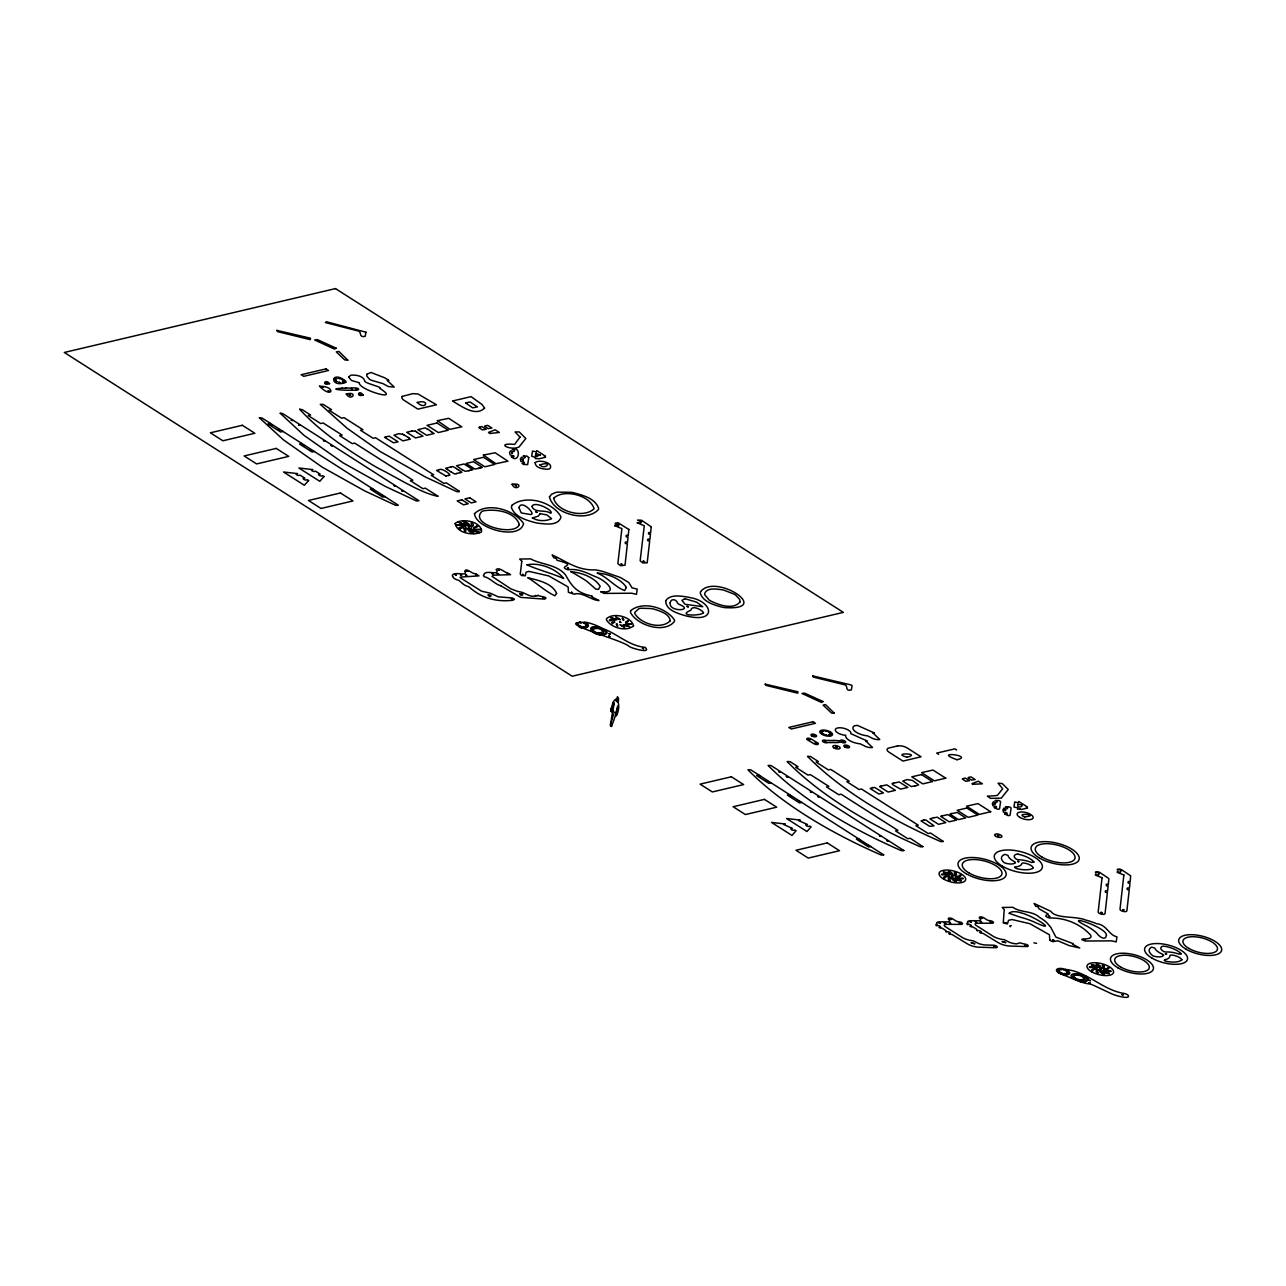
<?xml version="1.0" encoding="UTF-8"?>
<svg xmlns="http://www.w3.org/2000/svg" width="1286" height="1286" viewBox="0 0 1286 1286"><rect width="100%" height="100%" fill="white"/><g stroke="black" fill="none" stroke-linecap="round" stroke-linejoin="round"><path stroke-width="1.5" d="M613.679 713.843L610.609 724.259L611.461 726.542L611.622 724.838L610.737 726.027L610.512 725.111M610.721 725.658C612.393 726.043 614.66 717.701 616.09 712.942M611.429 718.311L614.322 702.815M617.634 705.934C614.21 724.741 621.99 705.242 616.958 700.629M617.119 714.132L615.994 715.836M872.808 787.836L874.802 787.45L883.434 792.948L878.836 794.025L870.22 788.527L872.824 787.45M881.264 786.067L886.793 784.878L895.361 790.343L888.112 792.047L879.544 786.582L881.215 785.826M893.706 783.142L899.235 781.952L907.803 787.418L900.554 789.122L893.095 784.878L891.986 783.656L893.657 782.901M914.732 786.212L918.59 784.878L912.321 780.361L907 779.589L902.772 781.116L911.34 786.582L914.732 785.826M923.766 820.211L925.663 819.873L934.006 825.821L929.794 826.384L921.065 820.95L923.718 819.97M933.974 817.816L937.205 817.157L945.773 822.622L938.539 824.326L929.955 818.86L933.925 817.558M942.268 815.854L947.895 814.633L956.479 820.098L949.229 821.802L940.661 816.337L942.22 815.613M951.544 813.668L957.186 812.447L965.77 817.912L958.52 819.616L949.936 814.151L951.495 813.427M610.834 710.129L610.963 710.981M616.107 700.243C620.302 704.776 618.839 693.379 612.94 702.301L613.84 704.069L611.782 709.422L611.059 708.875L611.445 711.753L611.75 709.374M536.358 453.411L535.298 455.405L537.05 456.048M837.845 742.488L841.124 742.102A2.91 1.206 14.2 0 0 845.416 742.536A2.91 1.206 14.2 0 0 843.536 740.414A2.91 1.206 14.2 0 0 840.015 740.832L833.842 740.366M833.746 740.527L826.126 740.447A2.91 1.206 14.2 0 0 822.606 740.495A2.91 1.206 14.2 0 0 824.278 742.392A2.91 1.206 14.2 0 0 827.895 742.488L830.515 742.552M832.042 742.488L834.373 742.488M830.579 742.488L831.946 742.552M613.1 702.622L611.059 708.875M610.336 724.999L611.734 718.263M616.685 715.177L615.962 715.852L616.444 713.65M610.673 725.368L611.734 726.22M292.517 420.618L291.086 420.168L292.404 420.345M328.171 391.057L329.377 391.265M300.04 425.409L298.609 424.975L299.927 425.152M302.66 445.165L303.978 445.631L303.207 445.036M404.222 435.07L402.566 434.202M431.646 431.887L427.997 429.283M462.156 469.824L456.514 465.741L464.037 463.973L472.894 469.615L471.255 470.29M464.503 525.781L463.941 525.235A5.996 2.492 14.2 0 0 461.529 524.736L455.726 525.331L461.642 525.379A5.192 2.154 14.2 0 1 463.844 525.829L464.487 525.395M475.466 573.813L479.003 575.871L460.308 577.092A2.604 1.077 14.2 0 0 460.308 577.768L481.446 591.142L490.673 593.312L498.068 596.784L512.551 598.006L514.529 599.276L512.905 600.24C496.814 602.282 481.012 598.022 469.004 586.818C464.439 585.532 463.876 584.68 458.925 580.404C455.678 579.552 453.202 578.491 452.624 576.192M532.372 518.001L538.368 516.104L540.184 513.452M556.243 558.558L557.047 560.294C580.452 566.226 555.89 565.647 567.93 569.811C578.025 568.171 586.946 573.009 595.852 576.851C604.613 579.809 620.463 593.376 600.916 591.978M570.807 571.74C580.822 572.415 594.437 577.141 600.176 586.271L598.472 589.374L595.836 589.117L586.834 581.288A57.645 23.904 14.2 0 0 580.533 577.269L570.904 571.514M585.387 626.266L587.139 626.716L585.484 626.041M703.426 612.859C700.131 616.09 676.388 616.074 690.791 610.32C691.675 604.356 702.22 610.062 703.522 612.634M617.634 701.931L616.074 701.015M611.38 711.64L610.995 710.161M1036.629 943.281L1033.864 942.895M618.695 698.909L617.521 696.642L616.524 699.471M335.533 379.852L333.878 379.193L335.421 379.499M341.915 388.115L345.532 388.227M346.175 387.986L345.195 388.211M351.657 388.227L345.966 387.938M342.237 388.227C324.506 389.16 348.924 390.848 352.123 390.06M351.689 389.963C361.913 391.523 360.08 386.748 351.335 388.115M270.446 423.399L268.035 423.962L280.653 432L283.049 431.437M271.346 425.216L270.462 424.653L271.667 425.232M301.969 443.493L299.574 444.056L312.08 452.029L314.475 451.466M310.73 449.843L311.501 450.438L310.408 449.827M386.073 436.742L389.24 436.179L398.081 441.821L393.5 442.802L384.546 437.288L386.282 436.774M411.809 430.858L415.764 431.292M431.437 431.855L434.089 433.543L426.663 435.295L417.821 429.653L425.232 427.9L427.884 429.492M416.873 432.192L415.33 431.196M490.255 433.446L499.322 432.466L495.126 429.797L488.487 432.417L489.821 433.366M439.282 469.695C441.5 467.3 454.28 476.415 448.235 475.418M451.161 466.898L445.599 468.313L447.383 469.535M456.45 468.554L453.026 466.561L450.952 466.85M456.562 468.715L458.78 470.129M372.683 488.567L370.288 489.13L382.778 497.103L385.189 496.541M451.032 471.962L447.271 469.358M458.443 470.017L461.867 472.203L460.243 472.782M456.53 473.65L454.456 473.955L451.032 471.769M536.021 453.395L540.329 455.276M445.953 476.045L436.549 470.435L439.282 469.599M448.46 475.466L445.728 476.013M456.096 473.57L460.243 472.589M469.84 470.419L468.747 470.869M479.324 468.184L478.231 468.538M480.642 467.879L482.379 467.381L473.521 461.738L466.111 463.474L474.968 469.117L478.231 468.345M536.841 456L540.329 455.083M535.539 457.366L531.697 456.241L532.484 451.032L536.326 451.965L536.632 450.534L545.489 456.192L544.396 456.353L545.505 457.237L539.397 458.684L535.346 458.572L535.539 457.077M402.389 491.139L401.505 490.48L402.727 491.156M463.105 521.168C472.75 529.607 470.371 522.454 463.121 521.457M539.847 513.628L547 514.947L551.437 518.628M481.527 529.591L475.627 529.912A5.996 2.492 14.2 0 1 473.216 529.414L473.312 528.819A5.192 2.154 14.2 0 0 475.498 529.269L481.414 529.414M461.69 575.308L460.372 574.842L461.369 575.389M500.849 585.693C495.512 584.76 489.387 577.414 484.275 576.755L483.375 575.614L484.243 574.537A3.167 1.318 14.2 0 1 484.227 573.765C487.056 569.955 501.186 576.048 496.091 569.618C498.759 566.274 506.523 573.781 506.989 572.656L510.622 574.697L493.888 575.163L491.927 576.305L510.863 588.843L517.808 591.464A3.167 1.318 14.2 0 1 519.56 591.817C524.672 592.074 531.15 598.553 535.603 595.482M507.327 573.733L508.758 574.183L507.44 573.91M567.785 567.914L568.669 568.476L567.464 567.882M543.753 598.199L542.981 597.604L544.187 598.199M685.02 598.649L681.966 600.321L684.988 604.259L702.767 606.735L696.674 602.169L684.682 598.633M616.107 616.798L616.991 617.746A2.652 1.093 14.2 0 1 618.325 618.598L620.318 619.772L615.785 616.782M609.484 620.575C623.614 620.736 606.59 618.823 609.821 620.608M622.151 618.18C626.202 619.997 621.942 621.974 622.585 617.987M623.244 624.883L629.738 626.636L623.356 625.044M631.233 624.064L625.43 624.176M758.869 774.992L756.586 775.522L768.835 783.335L771.134 782.804M789.636 794.603L787.353 795.134L799.603 802.946L801.901 802.416M858.694 838.617L856.412 839.163L868.661 846.976L870.943 846.429M452.511 576.321L452.511 575.742A3.167 1.318 14.2 0 1 452.495 574.971C455.099 571.193 468.827 577.012 464.696 571.225C466.304 567.03 472.075 574.376 475.9 573.797M834.501 742.552L837.749 742.552M408.755 437.674L404.109 435.006M599.533 634.898C622.006 634.448 587.252 620.704 584.23 622.376C551.372 621.492 623.581 640.203 629.175 646.472C631.844 648.353 651.954 654.124 645.186 647.34C629.674 646.022 618.341 634.754 604.484 629.192M1061.818 974.225L1060.564 973.791L1079.983 981.62C1083.793 983.452 1092.007 980.253 1086.268 976.379M1011.31 925.711L1009.751 925.936L1010.185 926.74M1018.062 854.177L1016.937 854.145A8.536 3.537 14.2 0 0 1016.454 859.241L1018.528 859.82A14.934 6.189 14.2 0 1 1031.581 862.504L1033.944 862.022M618.453 707.67C615.431 707.3 617.65 717.283 612.522 710.274M327.158 382.794L326.065 382.665L327.046 383.308M329.152 391.314L328.059 390.896M489.484 433.253L490.593 433.462M412.356 430.923L406.697 432.273L415.539 437.915L422.965 436.163L416.985 432.353M479.003 468.168L480.739 467.766M469.503 470.403L471.255 470.001M498.293 570.164L499.386 570.003L498.63 570.293M538.239 595.434L535.619 596.254M624.498 627.295L619.965 624.691L624.594 627.455M599.646 627.536C583.185 623.308 592.669 637.036 603.038 634.464A2.974 1.238 14.2 0 0 604.452 634.127L606.076 632.792A5.192 2.154 14.2 0 0 606.06 631.828L601.623 628.227M1079.983 981.62L1083.053 982.617A11.654 4.839 14.2 0 0 1087.795 983.694A11.269 4.678 14.2 0 1 1092.425 984.787L1112.181 994.046A22.28 9.243 14.2 0 0 1123.964 997.245L1125.909 997.406A4.388 1.816 14.2 0 0 1128.433 995.83A4.388 1.816 14.2 0 0 1124.205 993.451C1102.777 990.252 1087.747 971.605 1065.58 969.435M359.871 394.32L361.173 394.4L359.759 394.159M579.038 626.877C584.326 630.815 594.068 625.366 584.23 622.376M1081.815 974.868L1083.166 975.463A8.037 3.328 14.2 0 1 1083.262 981.17A8.037 3.328 14.2 0 1 1071.19 976.524A8.037 3.328 14.2 0 1 1080.336 974.37M972.795 784.283L982.391 783.817L978.292 781.197L971.959 783.64L972.714 784.524M520.107 437.24L515.091 431.951L519.255 431.935L525.813 438.51L519.062 446.949C510.558 451.257 494.322 442.432 514.641 444.426L519.994 437.079M651.327 526.89L641.473 520.219L637.518 520.091L641.601 522.036L640.524 523.048L637.02 522.727L644.286 525.749L640.155 560.809L642.936 562.963L647.196 562.834L649.687 540.988C646.424 541.647 647.083 537.58 649.88 539.59L650.459 534.333C647.276 534.847 648.144 531.038 650.652 532.934L651.214 526.73M628.918 529.559L617.971 522.663L615.126 523.241L619.193 524.608L618.566 525.717L615.255 524.849L614.837 525.813M614.724 525.653L621.894 528.61L617.859 563.654L620.527 565.727L625.012 565.245L627.391 543.817C623.967 544.396 624.739 540.57 627.488 542.354L628.05 537.098C624.851 537.741 625.8 533.738 628.243 535.699L628.806 529.398M956.639 750.011L954.807 748.854L936.69 753.114L938.523 754.287M343.121 381.363L344.873 381.717L343.346 381.588M461.931 469.583L465.355 471.383L468.747 470.58M408.418 437.561L410.314 439.137L402.888 440.889L394.03 435.247L398.612 433.687L402.888 434.314M459.118 491.107L446.274 482.829L443.879 483.391L431.26 475.354L433.671 474.791L375.576 437.754L373.181 438.317L360.562 430.28L362.957 429.717L344.037 417.661L341.642 418.223L329.136 410.25L331.531 409.687L323.236 404.399L320.278 404.318L347.059 428.238L379.965 451.402L425.602 477.074L456.819 491.654L459.134 491.782L458.78 490.802M556.468 558.301L553.928 557.931L552.128 554.973C566.531 561.275 577.109 570.646 595.514 569.875A48.595 20.158 14.2 0 1 602.33 571.273L620.173 577.398L628.79 582.526L632.053 587.831L637.229 589.133L636.441 594.341L631.715 593.232L603.906 593.409L600.803 591.624M631.346 624.224L625.752 624.289M537.902 595.322C539.284 596.591 549.54 596.945 544.637 599.147L520.637 597.363L500.511 585.58M465.628 575.163L466.947 575.324L465.628 574.778M1050.26 940.404L1050.839 940.854A3.697 1.527 14.2 0 0 1052.977 941.673L1057.205 940.886A1.993 0.82 14.2 0 1 1058.137 940.87L1069.02 945.548L1079.758 947.991L1072.572 944.262L1073.183 943.667L1055.935 937.156L1050.807 927.351L1047.013 922.882A36.876 15.287 14.2 0 0 1044.248 920.535A39.77 16.493 14.2 0 0 1039.602 917.416C1032.111 910.392 1020.28 912.867 1012.966 907.321L1002.228 907.466L1004.237 909.636L1003.241 922.978L1007.42 923.927L1008.545 920.294L1012.034 919.538L1029.909 923.718L1049.424 934.777L1049.746 939.712M1046.161 916.371A3.681 1.527 14.2 0 0 1047.801 917.416L1048.829 917.77A3.681 1.527 14.2 0 0 1050.276 918.043C1064.921 917.593 1080.578 923.991 1090.432 934.954C1094.659 941.336 1074.051 937.173 1085.191 941.014L1111.731 940.854L1116.2 941.899L1116.939 936.803C1108.886 935.292 1106.603 924.538 1096.781 923.766A39.77 16.493 14.2 0 0 1090.415 921.419A36.876 15.287 14.2 0 0 1085.593 920.02C1075.546 915.728 1056.047 919.008 1050.791 911.308L1034.073 903.463L1035.809 906.341L1038.091 906.598L1038.766 908.655L1048.17 914.008A1.993 0.82 14.2 0 1 1048.106 914.459L1046.145 915.198L1046.29 916.42M551.533 518.515C546.566 521.618 536.873 521.216 532.468 517.776M1018.03 854.193A17.329 7.186 14.2 0 1 1033.912 862.022M1050.132 940.339A3.697 1.527 14.2 0 1 1049.633 939.648M947.428 874.785L946.737 874.367A7.202 2.99 14.2 0 0 941.4 874.319L942.333 874.962A5.787 2.395 14.2 0 1 946.737 874.978L947.332 874.946M947.637 876.393L946.673 875.943A7.202 2.99 14.2 0 0 943.651 877.582L945.001 877.968A5.787 2.395 14.2 0 1 947.348 876.602L947.541 876.554M949.357 873.869L948.264 873.901A5.787 2.395 14.2 0 0 943.651 872.535L943.329 871.892A7.202 2.99 14.2 0 1 949.084 873.596L949.357 873.869M949.92 878.081L949.92 878.145A5.787 2.395 14.2 0 0 950.418 880.347L949.325 880.492A7.202 2.99 14.2 0 1 948.586 877.743L949.92 878.145M952.026 878.917L952.058 879.045A7.202 2.99 14.2 0 0 956.012 881.746L956.559 881.312A5.787 2.395 14.2 0 1 953.376 879.126L952.122 878.804M952.717 873.982L952.685 873.917A7.202 2.99 14.2 0 0 948.714 871.201L948.184 871.651A5.787 2.395 14.2 0 1 951.367 873.821L952.621 874.142M954.823 874.818L956.157 875.219A7.202 2.99 14.2 0 0 955.498 872.535L954.325 872.599A5.787 2.395 14.2 0 1 954.855 874.753L954.823 874.818M955.369 879.029L955.659 879.367A7.202 2.99 14.2 0 0 961.398 881.071L961.092 880.412A5.787 2.395 14.2 0 1 956.462 879.045L955.369 879.029M957.105 876.505L958.183 877.004A7.202 2.99 14.2 0 0 961.076 875.38L959.726 874.994A5.787 2.395 14.2 0 1 957.379 876.345L957.138 876.441M957.314 878.113L957.99 878.579A7.202 2.99 14.2 0 0 963.343 878.627L962.298 878.017A5.787 2.395 14.2 0 1 958.006 877.984L957.347 878.049M1009.205 913.365L1019.894 917.063A40.895 16.959 14.2 0 1 1033.735 921.805C1067.734 937.783 1017.821 903.849 1009.205 913.365M1095.559 969.065L1095.383 969.258A5.787 2.395 14.2 0 0 1092.955 970.592L1091.589 970.319A7.202 2.99 14.2 0 1 1094.466 968.631L1095.559 969.13M1095.351 967.458L1094.804 967.667A5.787 2.395 14.2 0 0 1090.367 967.602L1089.322 966.992A7.202 2.99 14.2 0 1 1094.659 967.04L1095.351 967.522M1097.28 966.525L1096.186 966.574A5.787 2.395 14.2 0 0 1091.573 965.207L1091.267 964.564A7.202 2.99 14.2 0 1 1097.006 966.268L1097.28 966.525M1097.842 970.753L1097.81 970.866A5.787 2.395 14.2 0 0 1098.34 973.02L1097.167 973.084A7.202 2.99 14.2 0 1 1096.508 970.416L1097.842 970.753M1099.948 971.573L1099.98 971.718A7.202 2.99 14.2 0 0 1103.935 974.418L1104.61 974.032A5.787 2.395 14.2 0 1 1101.298 971.798L1099.98 971.525M1100.639 966.654L1099.353 966.574A5.787 2.395 14.2 0 0 1096.106 964.323L1096.653 963.873A7.202 2.99 14.2 0 1 1100.607 966.59L1100.639 966.718M1102.745 967.49L1104.079 967.892A7.202 2.99 14.2 0 0 1103.42 965.207L1102.247 965.272A5.787 2.395 14.2 0 1 1102.777 967.426L1102.777 967.426M1103.308 971.702L1103.581 972.039A7.202 2.99 14.2 0 0 1109.32 973.743L1109.014 973.084A5.787 2.395 14.2 0 1 1104.385 971.718L1103.34 971.653M1105.028 969.178L1106.121 969.676A7.202 2.99 14.2 0 0 1108.998 968.037L1107.664 967.651A5.787 2.395 14.2 0 1 1105.301 969.017L1105.028 969.178M1105.237 970.785L1105.928 971.252A7.202 2.99 14.2 0 0 1111.265 971.3L1110.22 970.689A5.787 2.395 14.2 0 1 1105.928 970.657L1105.237 970.785M1106.458 935.195C1105.462 941.834 1098.614 935.919 1096.717 933.122A40.895 16.959 14.2 0 0 1087.297 926.354C1059.487 912.546 1106.024 926.434 1106.458 935.195M936.787 924.055L936.658 924.264A2.652 1.093 14.2 0 0 936.642 925.872C937.992 924.136 943.345 927.865 938.973 927.367A2.652 1.093 14.2 0 0 942.108 928.17L946.03 930.678A2.652 1.093 14.2 0 0 946.448 932.125C947.83 930.453 953.055 934.102 948.779 933.604A2.652 1.093 14.2 0 0 951.913 934.424L966.959 943.619A11.59 4.806 14.2 0 0 979.112 947.203L995.637 947.718A2.652 1.093 14.2 0 0 997.068 946.56A2.652 1.093 14.2 0 0 993.708 945.242L985.703 944.985A8.536 3.537 14.2 0 1 981.234 944.31A6.559 2.717 14.2 0 1 976.862 942.606L973.293 940.822A10.384 4.308 14.2 0 1 971.718 940.645A11.96 4.967 14.2 0 1 967.233 939.6A10.401 4.308 14.2 0 1 961.896 937.237L945.194 926.579A3.537 1.463 14.2 0 1 946.142 924.361L961.028 924.377A2.652 1.093 14.2 0 0 962.346 923.252A2.652 1.093 14.2 0 0 959.292 921.901L958.215 921.74A3.537 1.463 14.2 0 1 955.675 920.792L952.653 918.863A2.652 1.109 14.2 0 0 949.309 918.059A2.652 1.109 14.2 0 0 948.521 919.313L949.309 920.149A3.537 1.463 14.2 0 1 947.718 921.869L939.487 921.853A5.305 2.202 14.2 0 0 936.755 923.975L936.771 924.136M967.763 922.914L967.538 923.155A2.652 1.093 14.2 0 0 967.635 924.73C968.905 923.043 974.322 926.659 969.949 926.225A2.652 1.093 14.2 0 0 973.1 927.029L977.006 929.537A2.652 1.093 14.2 0 0 977.424 930.984C978.759 929.296 984.047 932.88 979.755 932.463A2.652 1.093 14.2 0 0 982.89 933.282L997.936 942.477A11.59 4.806 14.2 0 0 1010.089 946.062L1026.614 946.576A2.652 1.093 14.2 0 0 1028.044 945.419A2.652 1.093 14.2 0 0 1024.685 944.085L1019.718 942.847L1016.696 943.844A8.536 3.537 14.2 0 1 1012.211 943.168A6.559 2.717 14.2 0 1 1007.838 941.465L1004.27 939.68A10.384 4.308 14.2 0 1 1002.694 939.503A11.96 4.967 14.2 0 1 998.209 938.458A10.401 4.308 14.2 0 1 992.888 936.095L976.17 925.438A3.537 1.463 14.2 0 1 977.119 923.203L992.004 923.235A2.652 1.093 14.2 0 0 993.339 922.11A2.652 1.093 14.2 0 0 990.284 920.76L989.191 920.599A3.537 1.463 14.2 0 1 986.651 919.635L983.645 917.706A2.652 1.109 14.2 0 0 980.286 916.918A2.652 1.109 14.2 0 0 979.514 918.172L980.302 919.008A3.537 1.463 14.2 0 1 978.694 920.728L970.48 920.712A5.305 2.202 14.2 0 0 967.731 922.834L967.763 922.914M987.535 796.259L990.461 798.349L1001.312 798.14L1008.24 789.475L1002.276 783.576L998.097 783.158L1002.662 788.752L997.325 795.471L987.535 796.259M1019.653 808.765L1017.58 809.312L1017.644 807.833L1013.979 807.045L1014.718 801.95L1018.432 802.85L1018.721 801.451L1027.418 806.997L1026.324 807.286L1027.546 808.026L1021.502 809.457L1019.653 808.765M1181.818 959.678L1181.705 959.999A17.345 7.202 14.2 0 1 1165.823 961.253L1164.232 960.433L1164.73 959.71A14.934 6.189 14.2 0 0 1169.858 955.514L1170.983 954.984A8.536 3.537 14.2 0 1 1181.738 959.485L1181.818 959.678M513.725 456.032L513.532 457.237L511.217 456.626L512.776 457.896C518.997 461.931 520.878 447.833 513.95 449.023L512.31 449.602C516.956 449.441 513.5 453.636 510.799 450.63L509.513 452.576L510.204 454.922L513.725 456.032M1102.038 877.711L1098.18 911.919A3.537 1.463 14.2 0 0 1101.443 914.169A3.537 1.463 14.2 0 0 1105.06 913.494L1107.407 892.564C1103.951 893.24 1104.931 889.124 1107.567 891.166L1108.146 886.022C1105.076 886.713 1105.815 882.71 1108.307 884.639L1108.853 878.563L1100.06 872.647A2.813 1.173 14.2 0 0 1097.151 871.779A2.813 1.173 14.2 0 0 1095.383 872.471C1101.202 871.699 1099.417 877.132 1095.592 874.03L1095.351 875.075L1102.038 877.711M1123.868 874.978L1120.01 909.186A3.537 1.463 14.2 0 0 1123.273 911.436A3.537 1.463 14.2 0 0 1126.89 910.761L1129.237 889.832C1125.813 890.442 1126.649 886.44 1129.397 888.433L1129.976 883.305C1126.954 883.996 1127.565 880.042 1130.137 881.923L1130.683 875.83L1121.89 869.931A2.813 1.173 14.2 0 0 1118.981 869.063A2.813 1.173 14.2 0 0 1117.212 869.738C1123.257 868.998 1121.103 874.416 1117.421 871.297L1117.18 872.342L1123.868 874.978M521.794 561.259L520.251 574.167L521.586 575.501L525.218 575.806L526.135 572.206L528.867 571.37L548.64 575.887L566.885 586.191L568.203 587.22L568.396 592.299L574.231 594.212A2.331 0.964 14.2 0 0 575.003 593.843C583.314 592.316 591.415 600.337 598.971 600.546L591.689 596.768L592.332 596.125C577.591 592.975 572.543 587.718 565.486 574.826C556.533 564.184 541.181 564.715 530.636 558.88L519.689 559.04L521.794 561.259M996.393 807.833L994.03 807.447L997.148 809.071A2.363 0.981 14.2 0 0 999.592 808.556L1000.556 802.014A2.363 0.981 14.2 0 0 998.418 800.422L995.042 800.535C999.142 800.069 996.698 804.795 993.564 801.612L992.342 803.477L992.953 805.759L996.393 806.499L996.393 807.833M1006.922 814.215L1004.559 813.829L1007.661 815.453A2.363 0.981 14.2 0 0 1010.121 814.922L1011.069 808.396A2.363 0.981 14.2 0 0 1008.931 806.804L1005.572 806.917C1009.719 806.515 1007.163 811 1004.077 807.994L1002.871 809.858L1003.466 812.141L1006.906 812.881L1006.922 814.215M276.908 330.389L277.487 331.611L310.248 339.649L310.553 338.218L276.908 330.389M626.362 587.445L624.658 590.547C614.997 587.172 607.362 576.867 597.106 573.074C606.558 573.379 620.816 578.362 626.362 587.445M528.755 457.607L527.662 464.632L523.498 464.455L522.052 463.153C526.054 465.339 524.527 460.227 520.943 461.481L520.348 459.102L521.521 457.189C524.575 460.05 527.405 455.935 523.145 456.128L526.987 456.096L528.755 457.607M1017.724 804.457C1016.631 810.373 1028.237 804.248 1017.724 804.457M1006.086 922.93L1004.768 922.56L1006.086 922.93M1163.557 955.08L1163.541 955.241A8.536 3.537 14.2 0 1 1153.671 956.125L1152.658 955.643A17.345 7.202 14.2 0 1 1151.565 947.139L1154.732 948.039A14.934 6.189 14.2 0 0 1162.608 954.244L1163.557 955.08M1014.67 867.294L1016.165 868.484A17.329 7.186 14.2 0 0 1033.124 868.259L1033.301 867.777A8.536 3.537 14.2 0 0 1023.206 862.906L1021.888 863.34A14.934 6.189 14.2 0 1 1015.426 866.957L1014.767 867.166M783.576 824.422L792.417 828.425C788.125 828.12 793.253 831.592 794.748 829.92L796.082 830.772L791.951 835.418L771.536 822.413L785.312 824.005L783.608 824.374M798.59 820.532L807.415 824.535C803.155 824.342 808.347 827.654 809.746 826.014L811.096 826.882L806.949 831.528L786.55 818.507L800.31 820.114L798.606 820.484M365.963 332.222L365.16 336.369C358.633 337.784 361.768 332.415 358.73 331.129L325.406 322.545L326.371 321.741L365.963 332.222M484.581 408.032C475.756 417.194 461.224 406.071 452.495 401.007L471.046 396.635L482.009 404.479L484.581 408.032M474.486 513.661C475.627 528.578 519.464 540.94 523.595 523.547C514.368 509.754 487.217 501.444 474.486 513.661M511.796 505.462L511.603 506.475A14.323 5.948 14.2 0 0 511.619 508.115C515.268 517.004 526.119 520.139 534.638 522.486A14.323 5.948 14.2 0 0 538.368 523.257C545.409 523.949 557.24 526.087 560.728 517.985A14.323 5.948 14.2 0 0 560.696 516.345C552.16 501.524 525.09 494.306 511.796 505.462M518.949 507.632L521.232 512.905L530.121 514.48A4.083 1.688 14.2 0 0 531.761 514.095C534.285 512.937 521.344 499.225 518.949 507.632M519.335 524.543C514.561 537.034 468.827 524.592 481.784 511.555A8.439 3.504 14.2 0 1 483.857 510.783C495.93 508.774 515.043 511.635 519.335 524.543M549.443 496.878C553.494 513.902 586.641 522.743 598.472 509.481A14.323 5.948 14.2 0 0 598.456 507.857C594.888 498.55 583.522 495.464 574.778 493.036A14.323 5.948 14.2 0 0 571.048 492.281L557.674 492.136A10.304 4.276 14.2 0 0 555.07 492.763L551.581 494.258L549.443 496.878M553.623 498.309C557.401 512.133 583.876 518.596 594.084 508.774C590.338 495.271 563.734 488.358 553.623 498.309M630.687 610.673L630.574 611.171A13.085 5.433 14.2 0 0 630.606 612.715C637.647 625.719 664.685 633.885 674.427 621.427A13.085 5.433 14.2 0 0 674.411 619.884C665.891 607.362 642.775 600.642 630.687 610.673M665.666 600.787C665.762 610.448 678.526 613.647 686.177 615.946A13.085 5.433 14.2 0 0 689.682 616.669C717.347 622.151 712.139 601.028 689.923 597.588A13.085 5.433 14.2 0 0 686.402 596.865C679.667 595.932 670.07 594.261 665.666 600.787M700.565 591.705L700.452 592.203A13.085 5.433 14.2 0 0 700.484 593.746C703.555 601.864 713.392 604.758 721.06 606.863A13.085 5.433 14.2 0 0 724.581 607.587C773.738 610.93 715.37 572.495 700.565 591.705M765.218 684.152L765.861 685.358L797.69 693.17L797.979 691.804L765.218 684.152M812.656 675.873L813.315 677.095L845.143 684.891C848.23 686.081 844.741 691.514 851.3 689.971L852.12 685.76L850.946 684.908L812.656 675.873M758.869 776.23L760.219 776.615L758.981 776.149M766.231 780.907L767.581 781.309L766.279 780.859M779.027 771.889L780.377 772.275L779.123 771.793M786.389 776.567L787.739 776.969L786.389 776.567M790.263 796.243L791.629 796.629L790.263 796.243M808.653 739.257L810.003 739.659L808.653 739.257M797.625 800.921L798.976 801.323L797.658 800.873M813.073 735.287L814.424 735.672L813.073 735.287M815.099 743.099L816.449 743.501L815.099 743.099M820.757 731.943L822.397 732.425L820.757 731.943M822.075 730.802L823.715 731.284L822.124 730.737M822.124 733.631L823.747 734.113L822.124 733.631M810.421 791.887L811.771 792.289L810.469 791.838M825.29 730.866L826.93 731.348L825.339 730.818M825.355 734.869L826.994 735.351L825.483 734.772M824.615 741.25L825.966 741.652L824.728 741.17M828.538 732.12L830.177 732.602L828.538 732.12M828.586 734.949L830.209 735.431L828.586 734.949M829.888 733.808L831.528 734.29L829.936 733.743M817.767 796.581L819.134 796.966L817.88 796.484M835.804 747.07L837.154 747.455L835.804 747.07M842.169 741.283L843.52 741.668L842.217 741.234M846.027 746.25L847.378 746.636L846.027 746.25M859.321 840.256L860.672 840.658L859.321 840.256M866.684 844.95L868.034 845.336L866.716 844.902M879.479 835.916L880.83 836.302L879.576 835.82M886.826 840.594L888.176 840.996L886.826 840.594M907.016 757.245C890.041 752.439 922.544 753.194 907 757.293M945.74 778.175L934.375 780.843L921.612 772.629L932.977 770.041L945.74 778.175M957.073 759.688C974.804 755.621 931.016 750.622 957.073 759.737M939.053 922.898L940.404 923.3L939.053 922.898M951.688 876.28L953.039 876.682L951.736 876.232M944.278 922.914L945.644 923.3L944.278 922.914M949.389 922.914L950.74 923.316L949.486 922.834M950.161 919.088L951.511 919.474L950.258 918.992M959.243 922.93L960.594 923.316L959.356 922.85M990.718 811.723L979.353 814.408L966.59 806.177L977.955 803.589L990.718 811.723M993.885 803.798L995.235 804.184L993.933 803.75M970.03 921.757L971.396 922.158L970.078 921.708M975.27 921.773L976.621 922.158L975.367 921.676M971.3 942.767L974.692 943.747L971.3 942.767M997.615 835.514L998.965 835.9L997.711 835.418M1004.414 810.18L1005.765 810.566L1004.511 810.084M981.138 917.947L982.488 918.333L981.25 917.85M980.366 921.773L981.716 922.175L980.462 921.692M990.236 921.789L991.586 922.175L990.268 921.74M993.998 946.287L995.348 946.673L994.094 946.191M1024.685 816.964C1013.577 812.43 1041.499 814.89 1024.685 816.964M1017.676 861.411L1019.026 861.797L1017.773 861.331M1002.292 941.609L1005.668 942.606L1002.292 941.609M1024.974 945.146L1026.324 945.532L1024.974 945.146M1058.008 969.757L1059.712 970.239L1058.008 969.757M1058.04 971.284L1059.728 971.766L1058.04 971.284M1060.452 969.178L1062.156 969.66L1060.58 969.065M1060.516 972.859L1062.204 973.341L1060.516 972.859M1063.94 969.885L1065.628 970.383L1063.94 969.885M1064.004 973.566L1065.692 974.065L1064.052 973.502M1066.415 971.46L1068.103 971.959L1066.415 971.46M1066.448 972.988L1068.136 973.486L1066.448 972.988M1100.961 912.369L1102.311 912.755L1100.961 912.369M1089.194 980.334L1090.544 980.736L1089.226 980.286M1089.001 982.761L1090.351 983.147L1089.033 982.713M1099.61 968.953L1100.977 969.339L1099.61 968.953M1122.791 909.636L1124.141 910.022L1122.887 909.54M1121.955 994.641L1123.305 995.026L1122.051 994.544M1165.405 953.73L1166.756 954.132L1165.502 953.649M883.707 854.868L881.296 855.061A327.4 135.769 14.2 0 1 747.938 769.767L750.863 769.88L883.707 854.868M903.849 850.528L901.454 850.721A327.4 135.769 14.2 0 1 768.096 765.411L771.021 765.54L903.849 850.528M922.882 846.654L920.471 846.847A327.4 135.769 14.2 0 1 787.128 761.537L790.038 761.65L798.059 766.761L795.761 767.308L808.01 775.12L810.309 774.574L828.827 786.373L826.528 786.919L838.777 794.732L841.076 794.185L897.885 830.402L895.586 830.933L907.836 838.745L910.134 838.215L922.882 846.654M943.249 841.446L940.838 841.639A327.4 135.769 14.2 0 1 807.495 756.345L810.405 756.457L818.426 761.569L816.128 762.1L828.377 769.912L830.676 769.382L849.194 781.181L846.895 781.727L859.144 789.524L861.443 788.993L918.252 825.194L915.953 825.741L928.203 833.553L930.501 833.007L943.249 841.446M366.976 374.194L366.799 376.075L369.243 378.968A5.353 2.218 14.2 0 0 371.124 380.174L383.019 383.646L388.211 386.491L394.239 387.102L387.231 380.431L388.87 380.431L384.771 377.827L371.011 372.474L366.976 374.194M455.148 523.531C457.044 533.256 473.521 536.133 481.462 532.018C482.588 521.859 461.706 517.438 455.148 523.531M473.361 525.331C470.403 530.105 470.66 516.554 473.361 525.331M633.548 625.832C626.378 632.133 611.364 627.889 606.526 620.029A8.697 3.601 14.2 0 1 606.51 618.775C613.229 612.056 631.442 616.541 633.548 625.832M670.183 602.812C668.527 612.715 695.212 610.625 679.297 604.436A6.317 2.62 14.2 0 1 677.529 603.021C676.565 599.163 670.697 598.119 670.183 602.812M670.263 620.768C661.422 629.915 641.296 624.192 634.882 613.727A9.709 4.019 14.2 0 1 634.866 612.377L638.531 608.921A11.285 4.678 14.2 0 1 641.473 608.214L651.118 608.551A9.709 4.019 14.2 0 1 654.204 609.178C660.184 611.171 669.154 613.502 670.263 620.768M740.141 601.8C733.438 610.143 719.34 605.159 711.11 601.189A7.346 3.054 14.2 0 1 708.907 599.774L704.76 594.759A9.709 4.019 14.2 0 1 704.744 593.425C707.059 587.557 715.852 588.988 720.996 589.599A9.709 4.019 14.2 0 1 724.082 590.226L733.663 593.955A7.346 3.054 14.2 0 1 735.881 595.354L739.659 599.389L740.141 601.8M1083.407 939.536L1084.741 939.953L1083.407 939.536M1053.861 940.339L1052.495 940.05L1053.861 940.339M556.597 593.344L554.877 595.772C545.971 591.785 535.41 582.108 527.758 577.719C537.741 580.163 552.144 583.072 556.597 593.344M345.757 382.376C329.039 388.79 330.534 368.712 345.854 381.299L345.757 382.376M348.747 377.136L351.432 380.463L359.341 382.746C357.958 389.642 402.454 402.791 379.917 388.436C383.71 387.343 363.295 382.971 364.677 380.817C363.408 376.01 356.286 374.885 351.882 375.142A3.681 1.527 14.2 0 0 350.355 375.496L348.747 377.136M460.163 528.819C453.653 527.951 472.026 523.916 460.163 528.819M464.101 528.675C464.937 536.809 467.686 527.26 464.101 528.675M476.768 526.07C467.541 530.17 481.816 525.99 476.768 526.07M535.072 462.687C535.298 468.072 543.399 469.358 547.884 469.149A4.614 1.913 14.2 0 0 549.845 468.683C554.314 462.928 539.075 458.957 535.072 462.687M531.97 506.507C534.703 513.532 545.184 509.16 550.681 513.307C554.845 510.992 533.915 500.109 531.97 506.507M865.703 740.913L872.487 747.487A6.382 2.652 14.2 0 1 863.903 745.639L860.173 743.806A10.208 4.228 14.2 0 1 858.614 743.63A11.783 4.887 14.2 0 1 845.722 735.287A8.037 3.328 14.2 0 1 835.386 730.528A8.037 3.328 14.2 0 1 843.021 728.085A8.037 3.328 14.2 0 1 850.834 733.663L867.198 740.977L865.703 740.913M872.969 732.94L879.737 739.514A6.382 2.652 14.2 0 1 871.152 737.666L867.423 735.833A10.208 4.228 14.2 0 1 865.864 735.656A11.783 4.887 14.2 0 1 854.836 731.204A11.783 4.887 14.2 0 1 854.37 725.834L857.36 725.368L874.448 733.004L872.969 732.94M1015.426 862.552L1015.361 862.697A8.536 3.537 14.2 0 1 1004.784 862.922L1003.836 862.408A17.329 7.186 14.2 0 1 1004.913 854.354L1008.015 855.399A14.934 6.189 14.2 0 0 1014.606 861.7L1015.426 862.552M329.586 383.678C321.227 386.411 324.972 377.827 329.586 383.678M346.288 394.046C351.721 402.245 358.408 390.783 346.288 394.046M464.937 526.151C467.847 532.934 477.315 525.797 466.689 525.556A2.283 0.948 14.2 0 0 465.371 525.861L464.937 526.151M512.101 484.227C515.509 492.634 525.54 482.652 512.101 484.227M592.203 628.613L593.248 631.362A2.652 1.093 14.2 0 0 594.566 632.214C611.043 638.66 602.202 623.517 592.203 628.613M593.425 628.902L593.103 629.561C595.064 635.975 609.13 631.876 599.003 628.758A3.167 1.318 14.2 0 0 597.251 628.388L593.425 628.902M617.216 624.176C619.225 629.802 614.338 622.36 617.216 624.176M627.777 620.816C621.813 623.63 630.14 622.119 627.777 620.816M1048.701 916.162L1050.035 916.58L1048.797 916.098M1181.062 953.89L1178.764 954.035A14.934 6.189 14.2 0 0 1165.775 952.042L1163.717 951.56A8.536 3.537 14.2 0 1 1162.817 946.191L1163.878 946.158A17.345 7.202 14.2 0 1 1180.853 953.408L1181.062 953.89M834.341 713.232L831.512 713.055L823.12 705.114L825.435 704.535L834.341 713.232M259.402 417.789L283.418 439.844L322.288 467.204L364.613 490.85L395.847 505.43L398.355 505.221L262.039 418.03L259.402 417.789M280.235 413.256L304.026 435.375L342.912 462.735L385.237 486.381L416.455 500.961L418.979 500.752L282.647 413.562L280.235 413.256M319.539 386.234C332.769 399.785 336.45 386.041 319.539 386.234M299.67 409.269C318.864 430.344 344.23 447.689 369.082 462.847A135.11 56.021 14.2 0 0 379.37 468.843C397.117 477.524 420.956 493.294 438.172 496.332L425.345 488.15L422.949 488.712L410.443 480.739L412.838 480.176L354.631 443.075L352.235 443.638L339.729 435.665L342.14 435.102L323.107 422.965L320.696 423.544L308.206 415.571L310.601 415.008L302.194 409.639L299.67 409.269M321.532 386.732L322.85 387.295L321.532 386.732M347.815 360.16L344.632 359.855L336.289 351.866L338.909 351.448L347.815 360.16M336.723 378.711L335.18 378.116L336.836 378.679M338.572 378.18L340.227 378.759L338.572 378.18M343.539 379.917L341.771 379.45L343.539 379.917M339.199 389.24L337.768 388.806L339.199 389.24M357.154 389.256L355.724 388.822L357.154 389.256M363.263 395.059C355.547 397.599 358.569 388.758 363.263 395.059M323.976 476.559L319.78 481.318L298.866 467.991L312.916 469.615C308.785 469.454 314.138 472.701 315.456 471.142L320.214 474.164C315.858 473.939 321.05 477.186 322.545 475.643L323.976 476.559M402.164 396.426L401.859 398.146L403.322 399.833L417.918 409.141L436.468 404.769L417.998 393.966L412.854 393.629L402.164 396.426M417.259 402.438C425.473 410.99 431.003 398.901 417.259 402.438M437.385 420.699L449.891 429.331L461.787 426.823L448.734 418.304L437.385 420.699M483.375 455.067L495.898 463.716L507.906 461.176L495.174 452.768L483.375 455.067M523.209 459.89L521.891 459.423L523.322 459.858M467.622 529.093L469.181 531.327A5.353 2.218 14.2 0 0 471.078 532.533L474.148 533.545L467.622 529.093M467.654 571.402L466.336 570.936L467.654 571.402M492.104 573.652L493.438 574.215L492.104 573.652M498.582 574.167L497.248 573.701L498.582 574.167M488.182 594.952C489.709 598.938 493.76 594.277 488.182 594.952M527.003 564.859C537.596 569.698 552.128 573.363 563.686 578.539C556.806 569.248 539.879 562.03 527.003 564.859M511.346 598.681L512.68 599.244L511.458 598.649M520.026 593.746C520.139 597.315 526.167 593.537 520.026 593.746M604.098 592.396L602.78 591.93L604.098 592.396M576.916 624.289L578.571 624.867L576.916 624.289M579.472 625.912L581.111 626.491L579.472 625.912M582.976 626.732L584.632 627.311L582.976 626.732M643.225 561.146L644.559 561.709L643.225 561.146M612.04 622.392L612.168 623.823L613.567 622.617A2.652 1.093 14.2 0 1 614.885 622.311L612.04 622.392M608.825 633.58L610.143 634.046L608.825 633.58M619.579 621.877L620.8 622.456L619.579 621.877M642.453 648.176L643.563 648.787L642.453 648.176M686.885 606.317L688.219 606.879L686.885 606.317M308.608 480.578L304.3 485.256L283.499 471.994L297.532 473.618C293.465 473.393 298.706 476.752 299.976 475.064L304.846 478.183C300.41 477.813 305.73 481.302 307.161 479.662L308.608 480.578M485.433 425.891L484.661 426.357L488.101 428.64L491.927 428.029L487.715 425.361L485.433 425.891M823.072 701.545L821.449 702.445L801.998 693.443L804.65 693.17L823.072 701.545M963.166 778.609L962.346 779.043L965.786 781.309L969.451 780.715L965.336 778.094L963.166 778.609M968.84 777.419L968.037 777.837L971.477 780.104L975.126 779.525L971.026 776.905L968.84 777.419M336.225 348.201L334.489 349.101L314.636 339.97L317.369 339.617L336.225 348.201M479.646 427.161L478.778 427.563L482.427 429.894L486.14 429.299L481.928 426.614L479.646 427.161M461.77 499.756L457.189 500.929L463.507 504.851L468.184 503.758L461.77 499.756M335.485 288.594L64.3 352.46L572.19 676.227L843.375 612.377L335.485 288.594M346.159 359.775L346.159 359.775M325.937 368.889L301.181 374.724L303.721 376.332L328.493 370.513L325.937 368.889M335.775 380.865L336.884 381.669L335.775 380.865M338.974 382.135L340.179 382.923L338.974 382.135M342.365 382.215L343.475 383.019L342.365 382.215M350.58 395.349L349.358 394.673L350.58 395.349M242.331 425.28L210.374 432.803L222.88 440.776L254.837 433.253L242.331 425.28M278.419 429.331L279.416 429.974L278.419 429.331M465.677 402.92L472.653 407.839L477.444 406.906L470.033 401.988L465.677 402.92M276.217 448.412L244.147 455.951L256.653 463.925L288.723 456.369L276.217 448.412M323.493 440.551L324.715 441.13L323.493 440.551M331.016 445.358L332.238 445.937L331.016 445.358M436.983 423.014L427.048 425.345L438.333 432.546L448.267 430.199L436.983 423.014M483.423 457.269L473.602 459.584L484.886 466.786L494.708 464.471L483.423 457.269M340.452 492.972L308.495 500.495L321.002 508.468L352.959 500.945L340.452 492.972M511.603 452.768L512.375 453.46L511.603 452.768M373.696 490.079L374.692 490.705L373.696 490.079M394.207 485.626L395.413 486.204L394.207 485.626M381.219 494.869L382.215 495.496L381.219 494.869M539.831 464.857C544.766 470.805 554.362 460.388 539.831 464.857M515.3 485.224L516.297 485.851L515.3 485.224M469.744 497.778L464.937 498.92L471.239 502.939L476.045 501.797L469.744 497.778M457.864 522.02L466.673 525.17L457.864 522.02M468.345 526.987L469.342 527.533L468.345 526.987M535.876 511.764L536.873 512.407L535.876 511.764M470.805 529.414L473.57 531.263L479.823 532.5L470.805 529.414M455.228 574.713L456.434 575.292L455.228 574.713M476.029 574.729L477.026 575.372L476.029 574.729M522.663 574.376L523.563 575.035L522.663 574.376M621.154 563.943L622.151 564.57L621.154 563.943M571.579 592.219L572.463 592.878L571.579 592.219M577.221 622.681L578.555 623.421L577.221 622.681M579.729 622.086L581.063 622.842L579.729 622.086M583.249 622.81L584.567 623.549L583.249 622.81M610.641 617.601L616.814 619.627L610.641 617.601M585.789 624.417L587.123 625.173L585.789 624.417M608.857 635.991L609.853 636.634L608.857 635.991M813.009 721.751L788.848 727.442L791.292 729.001L815.453 723.311L813.009 721.751M731.38 776.776L700.098 784.139L712.348 791.951L743.63 784.589L731.38 776.776M897.451 745.976L888.996 747.97A7.057 2.926 14.2 0 0 889.076 752.23L902.933 761.071L921.049 756.795L907.193 747.97A7.057 2.926 14.2 0 0 897.451 745.976M764.414 799.378L733.133 806.74L745.382 814.552L776.664 807.19L764.414 799.378M921.467 774.574L911.806 776.84L922.834 783.881L932.495 781.599L921.467 774.574M966.831 808.042L957.17 810.309L968.197 817.333L977.858 815.067L966.831 808.042M827.268 842.909L795.986 850.271L808.235 858.083L839.517 850.721L827.268 842.909M817.494 742.81L811.032 738.968A2.652 1.093 14.2 0 0 807.399 738.309A2.652 1.093 14.2 0 0 807.608 739.948L814.054 743.79A2.652 1.093 14.2 0 0 817.703 744.449A2.652 1.093 14.2 0 0 817.494 742.81M1019.862 817.414A8.263 3.424 14.2 0 0 1033.044 818.153A8.263 3.424 14.2 0 0 1022.499 811.98A8.263 3.424 14.2 0 0 1019.862 817.414M834.084 747.97A3.762 1.559 14.2 0 0 840.08 748.307A3.762 1.559 14.2 0 0 835.273 745.494A3.762 1.559 14.2 0 0 834.084 747.97M811.9 736.026A2.91 1.206 14.2 0 0 816.546 736.283A2.91 1.206 14.2 0 0 812.816 734.113A2.91 1.206 14.2 0 0 811.9 736.026M844.838 747.005A2.91 1.206 14.2 0 0 849.483 747.262A2.91 1.206 14.2 0 0 845.77 745.076A2.91 1.206 14.2 0 0 844.838 747.005M821.947 734.37A6.591 2.733 14.2 0 0 832.46 734.949A6.591 2.733 14.2 0 0 824.037 730.03A6.591 2.733 14.2 0 0 821.947 734.37M1039.409 857.971A24.707 10.24 14.2 0 0 1078.809 860.157A24.707 10.24 14.2 0 0 1047.254 841.703A24.707 10.24 14.2 0 0 1039.409 857.971M1042.142 857.151A20.415 8.472 14.2 0 0 1074.71 858.968A20.415 8.472 14.2 0 0 1048.62 843.712A20.415 8.472 14.2 0 0 1042.142 857.151M995.911 836.414A3.729 1.543 14.2 0 0 1001.858 836.752A3.729 1.543 14.2 0 0 997.084 833.955A3.729 1.543 14.2 0 0 995.911 836.414M943.651 879.077A13.68 5.674 14.2 0 0 965.465 880.283A13.68 5.674 14.2 0 0 947.991 870.075A13.68 5.674 14.2 0 0 943.651 879.077M949.984 877.181A3.729 1.543 14.2 0 0 955.948 877.518A3.729 1.543 14.2 0 0 951.174 874.737A3.729 1.543 14.2 0 0 949.984 877.181M966.349 873.821A24.707 10.24 14.2 0 0 1005.748 876.007A24.707 10.24 14.2 0 0 974.193 857.569A24.707 10.24 14.2 0 0 966.349 873.821M969.081 873.001A20.415 8.472 14.2 0 0 1001.649 874.818A20.415 8.472 14.2 0 0 975.576 859.578A20.415 8.472 14.2 0 0 969.081 873.001M1002.598 866.298A24.707 10.24 14.2 0 0 1041.998 868.484A24.707 10.24 14.2 0 0 1010.442 850.046A24.707 10.24 14.2 0 0 1002.598 866.298M1058.716 972.923A6.848 2.845 14.2 0 0 1069.63 973.518A6.848 2.845 14.2 0 0 1060.886 968.406A6.848 2.845 14.2 0 0 1058.716 972.923M1075.675 978.373A4.983 2.074 14.2 0 0 1083.632 978.807A4.983 2.074 14.2 0 0 1077.266 975.077A4.983 2.074 14.2 0 0 1075.675 978.373M1074.855 978.614A6.269 2.604 14.2 0 0 1084.87 979.16A6.269 2.604 14.2 0 0 1076.848 974.483A6.269 2.604 14.2 0 0 1074.855 978.614M1186.126 949.261A22.055 9.147 14.2 0 0 1221.314 951.222A22.055 9.147 14.2 0 0 1193.135 934.745A22.055 9.147 14.2 0 0 1186.126 949.261M1188.859 948.441A17.779 7.378 14.2 0 0 1217.215 950.016A17.779 7.378 14.2 0 0 1194.501 936.755A17.779 7.378 14.2 0 0 1188.859 948.441M1152.015 958.118A22.055 9.147 14.2 0 0 1187.203 960.079A22.055 9.147 14.2 0 0 1159.024 943.602A22.055 9.147 14.2 0 0 1152.015 958.118M1117.904 967.795A22.055 9.147 14.2 0 0 1153.092 969.757A22.055 9.147 14.2 0 0 1124.912 953.28A22.055 9.147 14.2 0 0 1117.904 967.795M1120.636 966.992A17.779 7.378 14.2 0 0 1148.993 968.567A17.779 7.378 14.2 0 0 1126.279 955.289A17.779 7.378 14.2 0 0 1120.636 966.992M1091.573 971.75A13.68 5.674 14.2 0 0 1113.387 972.955A13.68 5.674 14.2 0 0 1095.913 962.748A13.68 5.674 14.2 0 0 1091.573 971.75M1097.906 969.853A3.729 1.543 14.2 0 0 1103.87 970.191A3.729 1.543 14.2 0 0 1099.096 967.393A3.729 1.543 14.2 0 0 1097.906 969.853"/></g></svg>
